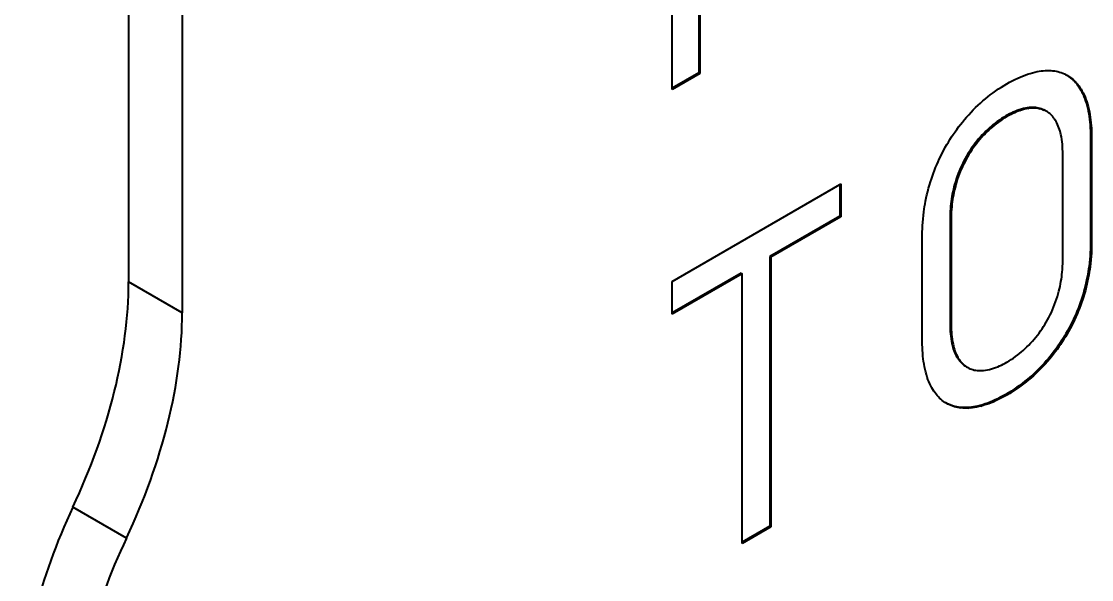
# Model space of a CAD drawing. Header units: millimetres. Extents: x 15 to 292, y 5 to 205.
# Drawn here: x 213.07 to 220.13, y 92.61 to 96.29 of the extents above; entities that cross this region are included whole.
import ezdxf

# ---------------------------------------------------------------- set-up
doc = ezdxf.new("R2010")
doc.units = ezdxf.units.MM
doc.layers.add('Geometries', color=7, linetype='Continuous')

msp = doc.modelspace()

# ---------------------------------------------------------------- linework, layer by layer
at = {"layer": 'Geometries', "linetype": 'Continuous', "lineweight": 40}
for p, q in [((213.78, 102.5959), (213.78, 94.5714)), ((214.1335, 102.3917), (214.1335, 94.3673)), ((217.3646, 95.8498), (217.3646, 97.8385)), ((217.5404, 97.4376), (217.5404, 95.9513)), ((217.5475, 97.4335), (217.5475, 95.9472)), ((217.5404, 95.9513), (217.3646, 95.8498)), ((217.5475, 95.9472), (217.3646, 95.8417)), ((217.5404, 95.9513), (217.5475, 95.9472)), ((219.6774, 95.93), (219.6938, 95.9363)), ((219.6938, 95.9363), (219.7101, 95.942)), ((219.7101, 95.942), (219.7263, 95.9472)), ((219.7263, 95.9472), (219.7424, 95.9518)), ((219.7424, 95.9518), (219.7583, 95.9558)), ((219.7583, 95.9558), (219.7741, 95.9591)), ((219.7741, 95.9591), (219.7873, 95.9615)), ((219.7873, 95.9615), (219.8004, 95.9634)), ((219.8004, 95.9634), (219.8134, 95.9648)), ((219.8134, 95.9648), (219.8262, 95.9657)), ((219.8262, 95.9657), (219.8388, 95.9662)), ((219.8388, 95.9662), (219.851, 95.9662)), ((219.851, 95.9662), (219.863, 95.9657)), ((219.863, 95.9657), (219.8748, 95.9647)), ((219.8748, 95.9647), (219.8864, 95.9633)), ((219.8864, 95.9633), (219.8978, 95.9613)), ((219.8978, 95.9613), (219.909, 95.9589)), ((219.909, 95.9589), (219.92, 95.9561)), ((219.92, 95.9561), (219.9308, 95.9527)), ((219.9308, 95.9527), (219.9419, 95.9486)), ((219.9419, 95.9486), (219.9527, 95.9441)), ((219.9527, 95.9441), (219.9632, 95.939)), ((219.9632, 95.939), (219.9691, 95.9357)), ((219.9691, 95.9357), (219.9758, 95.9316)), ((219.9691, 95.9357), (219.9734, 95.9333)), ((219.5371, 95.8568), (219.5554, 95.8682)), ((219.5554, 95.8682), (219.5738, 95.8791)), ((219.5738, 95.8791), (219.5915, 95.889)), ((219.5915, 95.889), (219.6092, 95.8985)), ((219.6092, 95.8985), (219.6268, 95.9075)), ((219.6268, 95.9075), (219.6445, 95.9158)), ((219.6445, 95.9158), (219.661, 95.9232)), ((219.661, 95.9232), (219.6774, 95.93)), ((219.9734, 95.9333), (219.9828, 95.9275)), ((219.9758, 95.9316), (219.9828, 95.9275)), ((219.9758, 95.9316), (219.9849, 95.9253)), ((219.9828, 95.9275), (219.992, 95.9212)), ((219.9849, 95.9253), (219.9938, 95.9185)), ((219.9849, 95.9253), (219.992, 95.9212)), ((219.992, 95.9212), (220.0009, 95.9145)), ((219.9938, 95.9185), (220.0024, 95.9113)), ((219.9938, 95.9185), (220.0009, 95.9145)), ((220.0009, 95.9145), (220.0095, 95.9073)), ((220.0024, 95.9113), (220.0095, 95.9073)), ((220.0024, 95.9113), (220.0107, 95.9037)), ((220.0095, 95.9073), (220.0178, 95.8996)), ((220.0107, 95.9037), (220.0178, 95.8996)), ((220.0107, 95.9037), (220.0187, 95.8957)), ((220.0178, 95.8996), (220.0258, 95.8916)), ((220.0187, 95.8957), (220.0264, 95.8872)), ((220.0187, 95.8957), (220.0258, 95.8916)), ((220.0258, 95.8916), (220.0335, 95.8831)), ((220.0264, 95.8872), (220.0335, 95.8831)), ((220.0264, 95.8872), (220.0339, 95.8783)), ((220.0335, 95.8831), (220.0409, 95.8742)), ((220.0339, 95.8783), (220.0409, 95.8742)), ((220.0339, 95.8783), (220.0413, 95.8685)), ((220.0409, 95.8742), (220.0484, 95.8645)), ((220.0413, 95.8685), (220.0484, 95.8584)), ((220.0413, 95.8685), (220.0484, 95.8645)), ((217.3646, 95.8417), (217.3646, 95.8498)), ((219.4477, 95.7929), (219.4641, 95.8058)), ((219.4641, 95.8058), (219.4823, 95.8193)), ((219.4823, 95.8193), (219.5005, 95.8324)), ((219.5005, 95.8324), (219.5188, 95.8449)), ((219.5188, 95.8449), (219.5371, 95.8568)), ((220.0484, 95.8645), (220.0555, 95.8543)), ((220.0484, 95.8584), (220.0552, 95.8478)), ((220.0484, 95.8584), (220.0555, 95.8543)), ((220.0552, 95.8478), (220.0623, 95.8437)), ((220.0552, 95.8478), (220.0616, 95.8368)), ((220.0555, 95.8543), (220.0623, 95.8437)), ((220.0616, 95.8368), (220.0687, 95.8327)), ((220.0616, 95.8368), (220.0688, 95.8234)), ((220.0623, 95.8437), (220.0687, 95.8327)), ((220.0687, 95.8327), (220.0759, 95.8193)), ((220.0688, 95.8234), (220.0759, 95.8193)), ((220.0688, 95.8234), (220.0755, 95.8094)), ((220.0755, 95.8094), (220.0826, 95.8053)), ((220.0755, 95.8094), (220.0818, 95.7949)), ((220.0759, 95.8193), (220.0826, 95.8053)), ((220.0818, 95.7949), (220.0888, 95.7909)), ((220.0818, 95.7949), (220.0875, 95.78)), ((220.0826, 95.8053), (220.0888, 95.7909)), ((219.3673, 95.7219), (219.3828, 95.7368)), ((219.3828, 95.7368), (219.3989, 95.7515)), ((219.3989, 95.7515), (219.415, 95.7658)), ((219.415, 95.7658), (219.4313, 95.7796)), ((219.4313, 95.7796), (219.4477, 95.7929)), ((220.0875, 95.78), (220.0946, 95.7759)), ((220.0875, 95.78), (220.0929, 95.7647)), ((220.0888, 95.7909), (220.0946, 95.7759)), ((220.0929, 95.7647), (220.1, 95.7606)), ((220.0929, 95.7647), (220.0979, 95.7486)), ((220.0946, 95.7759), (220.1, 95.7606)), ((220.0979, 95.7486), (220.1049, 95.7445)), ((220.0979, 95.7486), (220.1024, 95.7321)), ((220.1, 95.7606), (220.1049, 95.7445)), ((220.1024, 95.7321), (220.1065, 95.7152)), ((220.1024, 95.7321), (220.1095, 95.728)), ((220.1049, 95.7445), (220.1095, 95.728)), ((220.1095, 95.728), (220.1136, 95.7111)), ((219.2936, 95.6425), (219.307, 95.6581)), ((219.307, 95.6581), (219.3218, 95.6747)), ((219.3218, 95.6747), (219.3368, 95.6909)), ((219.3368, 95.6909), (219.352, 95.7066)), ((219.352, 95.7066), (219.3673, 95.7219)), ((219.5525, 95.6579), (219.5383, 95.6489)), ((219.5596, 95.6538), (219.5454, 95.6448)), ((219.5667, 95.6663), (219.5525, 95.6579)), ((219.5525, 95.6579), (219.5596, 95.6538)), ((219.5738, 95.6623), (219.5596, 95.6538)), ((219.579, 95.6732), (219.5667, 95.6663)), ((219.5667, 95.6663), (219.5738, 95.6623)), ((219.586, 95.6691), (219.5738, 95.6623)), ((219.5912, 95.6797), (219.579, 95.6732)), ((219.579, 95.6732), (219.586, 95.6691)), ((219.5983, 95.6756), (219.586, 95.6691)), ((219.6034, 95.6858), (219.5912, 95.6797)), ((219.5912, 95.6797), (219.5983, 95.6756)), ((219.6105, 95.6818), (219.5983, 95.6756)), ((219.6157, 95.6915), (219.6034, 95.6858)), ((219.6034, 95.6858), (219.6105, 95.6818)), ((219.6227, 95.6874), (219.6105, 95.6818)), ((219.6278, 95.6968), (219.6157, 95.6915)), ((219.6157, 95.6915), (219.6227, 95.6874)), ((219.6349, 95.6927), (219.6227, 95.6874)), ((219.6415, 95.7022), (219.6278, 95.6968)), ((219.6278, 95.6968), (219.6349, 95.6927)), ((219.6486, 95.6981), (219.6349, 95.6927)), ((219.6552, 95.707), (219.6415, 95.7022)), ((219.6415, 95.7022), (219.6486, 95.6981)), ((219.6623, 95.7029), (219.6486, 95.6981)), ((219.6688, 95.7112), (219.6552, 95.707)), ((219.6552, 95.707), (219.6623, 95.7029)), ((219.6758, 95.7071), (219.6623, 95.7029)), ((219.6822, 95.7148), (219.6688, 95.7112)), ((219.6688, 95.7112), (219.6758, 95.7071)), ((219.6893, 95.7107), (219.6758, 95.7071)), ((219.6952, 95.7177), (219.6822, 95.7148)), ((219.6822, 95.7148), (219.6893, 95.7107)), ((219.7022, 95.7136), (219.6893, 95.7107)), ((219.708, 95.7199), (219.6952, 95.7177)), ((219.6952, 95.7177), (219.7022, 95.7136)), ((219.7151, 95.7158), (219.7022, 95.7136)), ((219.7207, 95.7214), (219.708, 95.7199)), ((219.708, 95.7199), (219.7151, 95.7158)), ((219.7277, 95.7173), (219.7151, 95.7158)), ((219.7331, 95.7223), (219.7207, 95.7214)), ((219.7207, 95.7214), (219.7277, 95.7173)), ((219.7402, 95.7182), (219.7277, 95.7173)), ((219.7434, 95.7225), (219.7331, 95.7223)), ((219.7331, 95.7223), (219.7402, 95.7182)), ((219.7505, 95.7184), (219.7402, 95.7182)), ((219.7535, 95.7222), (219.7434, 95.7225)), ((219.7434, 95.7225), (219.7505, 95.7184)), ((219.7606, 95.7181), (219.7505, 95.7184)), ((219.7535, 95.7222), (219.7606, 95.7181)), ((219.7635, 95.7213), (219.7535, 95.7222)), ((219.7706, 95.7173), (219.7606, 95.7181)), ((219.7732, 95.72), (219.7635, 95.7213)), ((219.7635, 95.7213), (219.7706, 95.7173)), ((219.7803, 95.7159), (219.7706, 95.7173)), ((219.7828, 95.7182), (219.7732, 95.72)), ((219.7732, 95.72), (219.7803, 95.7159)), ((219.7898, 95.7141), (219.7803, 95.7159)), ((219.7828, 95.7182), (219.7898, 95.7141)), ((219.7918, 95.7159), (219.7828, 95.7182)), ((219.7988, 95.7118), (219.7898, 95.7141)), ((219.8006, 95.7131), (219.7918, 95.7159)), ((219.7918, 95.7159), (219.7988, 95.7118)), ((219.8076, 95.7091), (219.7988, 95.7118)), ((219.8006, 95.7131), (219.8076, 95.7091)), ((219.8091, 95.7099), (219.8006, 95.7131)), ((219.8162, 95.7058), (219.8076, 95.7091)), ((219.8091, 95.7099), (219.8162, 95.7058)), ((219.8174, 95.7062), (219.8091, 95.7099)), ((219.8245, 95.7021), (219.8162, 95.7058)), ((219.8174, 95.7062), (219.8245, 95.7021)), ((219.8255, 95.702), (219.8174, 95.7062)), ((219.8325, 95.6979), (219.8245, 95.7021)), ((219.8255, 95.702), (219.8325, 95.6979)), ((219.8405, 95.6931), (219.8325, 95.6979)), ((219.8482, 95.6878), (219.8405, 95.6931)), ((219.8556, 95.682), (219.8482, 95.6878)), ((219.8627, 95.6758), (219.8556, 95.682)), ((219.8694, 95.6691), (219.8627, 95.6758)), ((219.8757, 95.6622), (219.8694, 95.6691)), ((219.8817, 95.6548), (219.8757, 95.6622)), ((219.8874, 95.6471), (219.8817, 95.6548)), ((220.1065, 95.7152), (220.1102, 95.6979)), ((220.1065, 95.7152), (220.1136, 95.7111)), ((220.1102, 95.6979), (220.1172, 95.6938)), ((220.1102, 95.6979), (220.1134, 95.6803)), ((220.1134, 95.6803), (220.1205, 95.6762)), ((220.1134, 95.6803), (220.1162, 95.6625)), ((220.1136, 95.7111), (220.1172, 95.6938)), ((220.1162, 95.6625), (220.1186, 95.6443)), ((220.1162, 95.6625), (220.1233, 95.6584)), ((220.1172, 95.6938), (220.1205, 95.6762)), ((220.1205, 95.6762), (220.1233, 95.6584)), ((220.1233, 95.6584), (220.1257, 95.6402)), ((219.2429, 95.5778), (219.2547, 95.5938)), ((219.2547, 95.5938), (219.2674, 95.6104)), ((219.2674, 95.6104), (219.2804, 95.6266)), ((219.2804, 95.6266), (219.2936, 95.6425)), ((219.4589, 95.5883), (219.4467, 95.5773)), ((219.466, 95.5843), (219.4538, 95.5732)), ((219.4712, 95.599), (219.4589, 95.5883)), ((219.4589, 95.5883), (219.466, 95.5843)), ((219.4782, 95.5949), (219.466, 95.5843)), ((219.4835, 95.6092), (219.4712, 95.599)), ((219.4712, 95.599), (219.4782, 95.5949)), ((219.4906, 95.6051), (219.4782, 95.5949)), ((219.496, 95.619), (219.4835, 95.6092)), ((219.4835, 95.6092), (219.4906, 95.6051)), ((219.5031, 95.6149), (219.4906, 95.6051)), ((219.51, 95.6295), (219.496, 95.619)), ((219.496, 95.619), (219.5031, 95.6149)), ((219.5171, 95.6254), (219.5031, 95.6149)), ((219.5241, 95.6395), (219.51, 95.6295)), ((219.51, 95.6295), (219.5171, 95.6254)), ((219.5312, 95.6354), (219.5171, 95.6254)), ((219.5383, 95.6489), (219.5241, 95.6395)), ((219.5241, 95.6395), (219.5312, 95.6354)), ((219.5454, 95.6448), (219.5312, 95.6354)), ((219.5383, 95.6489), (219.5454, 95.6448)), ((219.8927, 95.639), (219.8874, 95.6471)), ((219.8978, 95.6305), (219.8927, 95.639)), ((219.9031, 95.6207), (219.8978, 95.6305)), ((219.908, 95.6104), (219.9031, 95.6207)), ((219.9126, 95.5998), (219.908, 95.6104)), ((219.9168, 95.5888), (219.9126, 95.5998)), ((219.9204, 95.578), (219.9168, 95.5888)), ((220.1186, 95.6443), (220.1257, 95.6402)), ((220.1186, 95.6443), (220.1206, 95.6259)), ((220.1206, 95.6259), (220.1222, 95.6072)), ((220.1206, 95.6259), (220.1277, 95.6218)), ((220.1222, 95.6072), (220.1235, 95.5881)), ((220.1222, 95.6072), (220.1293, 95.6031)), ((220.1235, 95.5881), (220.1305, 95.584)), ((220.1235, 95.5881), (220.1243, 95.5687)), ((220.1257, 95.6402), (220.1277, 95.6218)), ((220.1277, 95.6218), (220.1293, 95.6031)), ((220.1293, 95.6031), (220.1305, 95.584)), ((220.1305, 95.584), (220.1314, 95.5647)), ((219.1875, 95.4945), (219.198, 95.5116)), ((219.198, 95.5116), (219.2089, 95.5285)), ((219.2089, 95.5285), (219.2199, 95.5452)), ((219.2199, 95.5452), (219.2313, 95.5616)), ((219.2313, 95.5616), (219.2429, 95.5778)), ((219.3867, 95.5146), (219.3752, 95.5008)), ((219.3984, 95.528), (219.3867, 95.5146)), ((219.3867, 95.5146), (219.3938, 95.5105)), ((219.4055, 95.5239), (219.3938, 95.5105)), ((219.4103, 95.5411), (219.3984, 95.528)), ((219.3984, 95.528), (219.4055, 95.5239)), ((219.4174, 95.537), (219.4055, 95.5239)), ((219.4224, 95.5537), (219.4103, 95.5411)), ((219.4103, 95.5411), (219.4174, 95.537)), ((219.4295, 95.5496), (219.4174, 95.537)), ((219.4347, 95.5659), (219.4224, 95.5537)), ((219.4224, 95.5537), (219.4295, 95.5496)), ((219.4417, 95.5618), (219.4295, 95.5496)), ((219.4467, 95.5773), (219.4347, 95.5659)), ((219.4347, 95.5659), (219.4417, 95.5618)), ((219.4538, 95.5732), (219.4417, 95.5618)), ((219.4467, 95.5773), (219.4538, 95.5732)), ((219.9238, 95.5668), (219.9204, 95.578)), ((219.9268, 95.5554), (219.9238, 95.5668)), ((219.9296, 95.5437), (219.9268, 95.5554)), ((219.9327, 95.5278), (219.9296, 95.5437)), ((219.9354, 95.5114), (219.9327, 95.5278)), ((220.1243, 95.5687), (220.1314, 95.5647)), ((220.1243, 95.5687), (220.1249, 95.5492)), ((220.1249, 95.5492), (220.125, 95.5294)), ((220.1249, 95.5492), (220.1319, 95.5451)), ((220.125, 95.5294), (220.1321, 95.5253)), ((220.125, 95.5294), (220.125, 94.8276)), ((220.1314, 95.5647), (220.1319, 95.5451)), ((220.1319, 95.5451), (220.1321, 95.5253)), ((220.1321, 95.5253), (220.1321, 94.8236)), ((219.1568, 95.4406), (219.1673, 95.4598)), ((219.1673, 95.4598), (219.1772, 95.4772)), ((219.1772, 95.4772), (219.1875, 95.4945)), ((219.335, 95.4464), (219.3257, 95.4322)), ((219.3421, 95.4423), (219.3327, 95.4281)), ((219.3447, 95.4604), (219.335, 95.4464)), ((219.335, 95.4464), (219.3421, 95.4423)), ((219.3518, 95.4563), (219.3421, 95.4423)), ((219.3546, 95.4742), (219.3447, 95.4604)), ((219.3447, 95.4604), (219.3518, 95.4563)), ((219.3617, 95.4701), (219.3518, 95.4563)), ((219.3648, 95.4876), (219.3546, 95.4742)), ((219.3546, 95.4742), (219.3617, 95.4701)), ((219.3719, 95.4836), (219.3617, 95.4701)), ((219.3752, 95.5008), (219.3648, 95.4876)), ((219.3648, 95.4876), (219.3719, 95.4836)), ((219.3823, 95.4967), (219.3719, 95.4836)), ((219.3752, 95.5008), (219.3823, 95.4967)), ((219.3938, 95.5105), (219.3823, 95.4967)), ((219.9376, 95.4947), (219.9354, 95.5114)), ((219.9392, 95.4793), (219.9376, 95.4947)), ((219.9404, 95.4637), (219.9392, 95.4793)), ((219.9412, 95.4478), (219.9404, 95.4637)), ((219.9417, 95.4317), (219.9412, 95.4478)), ((219.119, 95.3635), (219.1275, 95.3822)), ((219.1275, 95.3822), (219.1369, 95.4018)), ((219.1369, 95.4018), (219.1467, 95.4213)), ((219.1467, 95.4213), (219.1568, 95.4406)), ((219.29, 95.3707), (219.282, 95.3549)), ((219.2984, 95.3864), (219.29, 95.3707)), ((219.29, 95.3707), (219.2971, 95.3666)), ((219.3055, 95.3823), (219.2971, 95.3666)), ((219.3072, 95.4019), (219.2984, 95.3864)), ((219.2984, 95.3864), (219.3055, 95.3823)), ((219.3142, 95.3978), (219.3055, 95.3823)), ((219.3162, 95.4171), (219.3072, 95.4019)), ((219.3072, 95.4019), (219.3142, 95.3978)), ((219.3233, 95.413), (219.3142, 95.3978)), ((219.3257, 95.4322), (219.3162, 95.4171)), ((219.3162, 95.4171), (219.3233, 95.413)), ((219.3327, 95.4281), (219.3233, 95.413)), ((219.3257, 95.4322), (219.3327, 95.4281)), ((219.9419, 95.4155), (219.9417, 95.4317)), ((219.9419, 94.7137), (219.9419, 95.4155)), ((219.0883, 95.2881), (219.0955, 95.307)), ((219.0955, 95.307), (219.1029, 95.3259)), ((219.1029, 95.3259), (219.1108, 95.3447)), ((219.1108, 95.3447), (219.119, 95.3635)), ((219.2587, 95.3033), (219.2519, 95.286)), ((219.2661, 95.3206), (219.2587, 95.3033)), ((219.2587, 95.3033), (219.2658, 95.2992)), ((219.2731, 95.3166), (219.2658, 95.2992)), ((219.2738, 95.3379), (219.2661, 95.3206)), ((219.2661, 95.3206), (219.2731, 95.3166)), ((219.2809, 95.3338), (219.2731, 95.3166)), ((219.282, 95.3549), (219.2738, 95.3379)), ((219.2738, 95.3379), (219.2809, 95.3338)), ((219.2891, 95.3509), (219.2809, 95.3338)), ((219.282, 95.3549), (219.2891, 95.3509)), ((219.2971, 95.3666), (219.2891, 95.3509)), ((219.0627, 95.2101), (219.0691, 95.2313)), ((219.0691, 95.2313), (219.0751, 95.2502)), ((219.0751, 95.2502), (219.0816, 95.2691)), ((219.0816, 95.2691), (219.0883, 95.2881)), ((219.2336, 95.2325), (219.2285, 95.2147)), ((219.2392, 95.2503), (219.2336, 95.2325)), ((219.2336, 95.2325), (219.2407, 95.2284)), ((219.2453, 95.2682), (219.2392, 95.2503)), ((219.2392, 95.2503), (219.2463, 95.2462)), ((219.2463, 95.2462), (219.2407, 95.2284)), ((219.2519, 95.286), (219.2453, 95.2682)), ((219.2453, 95.2682), (219.2524, 95.2641)), ((219.2524, 95.2641), (219.2463, 95.2462)), ((219.2519, 95.286), (219.259, 95.2819)), ((219.259, 95.2819), (219.2524, 95.2641)), ((219.2658, 95.2992), (219.259, 95.2819)), ((217.3646, 94.5751), (218.4718, 95.2143)), ((218.4718, 95.2143), (218.4788, 95.2184)), ((218.4718, 95.2143), (218.4718, 95.0056)), ((218.4788, 95.2184), (218.4788, 95.0016)), ((219.0462, 95.1469), (219.0512, 95.1679)), ((219.0512, 95.1679), (219.0568, 95.189)), ((219.0568, 95.189), (219.0627, 95.2101)), ((219.2166, 95.1665), (219.2134, 95.1505)), ((219.2202, 95.1825), (219.2166, 95.1665)), ((219.2166, 95.1665), (219.2237, 95.1624)), ((219.2241, 95.1986), (219.2202, 95.1825)), ((219.2202, 95.1825), (219.2273, 95.1784)), ((219.2237, 95.1624), (219.2204, 95.1464)), ((219.2273, 95.1784), (219.2237, 95.1624)), ((219.2285, 95.2147), (219.2241, 95.1986)), ((219.2241, 95.1986), (219.2312, 95.1945)), ((219.2312, 95.1945), (219.2273, 95.1784)), ((219.2285, 95.2147), (219.2355, 95.2106)), ((219.2355, 95.2106), (219.2312, 95.1945)), ((219.2407, 95.2284), (219.2355, 95.2106)), ((219.0339, 95.0872), (219.0372, 95.1053)), ((219.0372, 95.1053), (219.0415, 95.126)), ((219.0415, 95.126), (219.0462, 95.1469)), ((219.2057, 95.103), (219.2037, 95.0872)), ((219.2079, 95.119), (219.2057, 95.103)), ((219.2057, 95.103), (219.2127, 95.0989)), ((219.2105, 95.1347), (219.2079, 95.119)), ((219.2079, 95.119), (219.215, 95.1149)), ((219.2134, 95.1505), (219.2105, 95.1347)), ((219.2105, 95.1347), (219.2176, 95.1306)), ((219.2127, 95.0989), (219.2108, 95.0831)), ((219.215, 95.1149), (219.2127, 95.0989)), ((219.2134, 95.1505), (219.2204, 95.1464)), ((219.2176, 95.1306), (219.215, 95.1149)), ((219.2204, 95.1464), (219.2176, 95.1306)), ((219.0227, 95.0101), (219.0255, 95.0335)), ((219.0255, 95.0335), (219.028, 95.0513)), ((219.028, 95.0513), (219.0308, 95.0692)), ((219.0308, 95.0692), (219.0339, 95.0872)), ((219.1996, 95.0352), (219.1988, 95.0147)), ((219.2008, 95.0559), (219.1996, 95.0352)), ((219.1996, 95.0352), (219.2066, 95.0311)), ((219.2021, 95.0715), (219.2008, 95.0559)), ((219.2008, 95.0559), (219.2079, 95.0518)), ((219.2037, 95.0872), (219.2021, 95.0715)), ((219.2021, 95.0715), (219.2092, 95.0674)), ((219.2037, 95.0872), (219.2108, 95.0831)), ((219.2066, 95.0311), (219.2059, 95.0106)), ((219.2079, 95.0518), (219.2066, 95.0311)), ((219.2092, 95.0674), (219.2079, 95.0518)), ((219.2108, 95.0831), (219.2092, 95.0674)), ((218.4718, 95.0056), (218.0098, 94.7389)), ((218.4788, 95.0016), (218.0168, 94.7348)), ((218.4718, 95.0056), (218.4788, 95.0016)), ((219.0171, 94.9428), (219.0184, 94.964)), ((219.0184, 94.964), (219.0203, 94.9869)), ((219.0203, 94.9869), (219.0227, 95.0101)), ((219.1988, 95.0147), (219.1986, 94.9945)), ((219.1986, 94.9945), (219.2057, 94.9904)), ((219.1986, 94.9945), (219.1986, 94.2928)), ((219.1988, 95.0147), (219.2059, 95.0106)), ((219.2059, 95.0106), (219.2057, 94.9904)), ((219.2057, 94.9904), (219.2057, 94.2887)), ((219.0154, 94.8806), (219.0156, 94.9011)), ((219.0154, 94.1789), (219.0154, 94.8806)), ((219.0156, 94.9011), (219.0162, 94.9219)), ((219.0162, 94.9219), (219.0171, 94.9428)), ((220.1249, 94.8071), (220.1243, 94.7864)), ((220.125, 94.8276), (220.1249, 94.8071)), ((220.1249, 94.8071), (220.1319, 94.803)), ((220.125, 94.8276), (220.1321, 94.8236)), ((220.1321, 94.8236), (220.1319, 94.803)), ((218.0098, 94.7389), (218.0168, 94.7348)), ((218.0098, 94.7389), (218.0098, 92.9589)), ((220.122, 94.7443), (220.1202, 94.7213)), ((220.1234, 94.7654), (220.122, 94.7443)), ((220.122, 94.7443), (220.1291, 94.7402)), ((220.1243, 94.7864), (220.1234, 94.7654)), ((220.1234, 94.7654), (220.1304, 94.7613)), ((220.1243, 94.7864), (220.1314, 94.7823)), ((220.1291, 94.7402), (220.1272, 94.7172)), ((220.1304, 94.7613), (220.1291, 94.7402)), ((220.1314, 94.7823), (220.1304, 94.7613)), ((220.1319, 94.803), (220.1314, 94.7823)), ((218.0168, 94.7348), (218.0168, 92.9548)), ((219.9396, 94.6524), (219.9409, 94.6731)), ((219.9409, 94.6731), (219.9416, 94.6935)), ((219.9416, 94.6935), (219.9419, 94.7137)), ((220.115, 94.6747), (220.1125, 94.657)), ((220.1178, 94.6981), (220.115, 94.6747)), ((220.115, 94.6747), (220.122, 94.6707)), ((220.1202, 94.7213), (220.1178, 94.6981)), ((220.1178, 94.6981), (220.1249, 94.694)), ((220.122, 94.6707), (220.1195, 94.6529)), ((220.1202, 94.7213), (220.1272, 94.7172)), ((220.1249, 94.694), (220.122, 94.6707)), ((220.1272, 94.7172), (220.1249, 94.694)), ((217.8196, 94.6291), (217.3646, 94.3664)), ((217.8266, 94.625), (217.3646, 94.3583)), ((217.8196, 94.6291), (217.8266, 94.625)), ((217.8266, 92.8531), (217.8266, 94.625)), ((219.9325, 94.5893), (219.9348, 94.6052)), ((219.9348, 94.6052), (219.9367, 94.6211)), ((219.9367, 94.6211), (219.9383, 94.6368)), ((219.9383, 94.6368), (219.9396, 94.6524)), ((220.1032, 94.603), (220.099, 94.5822)), ((220.1066, 94.6211), (220.1032, 94.603)), ((220.1032, 94.603), (220.1103, 94.5989)), ((220.1103, 94.5989), (220.1061, 94.5781)), ((220.1097, 94.6391), (220.1066, 94.6211)), ((220.1066, 94.6211), (220.1137, 94.617)), ((220.1125, 94.657), (220.1097, 94.6391)), ((220.1097, 94.6391), (220.1168, 94.635)), ((220.1137, 94.617), (220.1103, 94.5989)), ((220.1125, 94.657), (220.1195, 94.6529)), ((220.1168, 94.635), (220.1137, 94.617)), ((220.1195, 94.6529), (220.1168, 94.635)), ((214.1335, 94.3673), (213.78, 94.5714)), ((217.3646, 94.3664), (217.3646, 94.5751)), ((219.9163, 94.5097), (219.9202, 94.5258)), ((219.9202, 94.5258), (219.9238, 94.5418)), ((219.9238, 94.5418), (219.9271, 94.5577)), ((219.9271, 94.5577), (219.93, 94.5736)), ((219.93, 94.5736), (219.9325, 94.5893)), ((220.0892, 94.5404), (220.0837, 94.5193)), ((220.0943, 94.5613), (220.0892, 94.5404)), ((220.0892, 94.5404), (220.0963, 94.5363)), ((220.0963, 94.5363), (220.0908, 94.5152)), ((220.099, 94.5822), (220.0943, 94.5613)), ((220.0943, 94.5613), (220.1014, 94.5573)), ((220.1014, 94.5573), (220.0963, 94.5363)), ((220.099, 94.5822), (220.1061, 94.5781)), ((220.1061, 94.5781), (220.1014, 94.5573)), ((219.8951, 94.4401), (219.9012, 94.4579)), ((219.9012, 94.4579), (219.9068, 94.4758)), ((219.9068, 94.4758), (219.912, 94.4935)), ((219.912, 94.4935), (219.9163, 94.5097)), ((220.0653, 94.4581), (220.0589, 94.4392)), ((220.0714, 94.477), (220.0653, 94.4581)), ((220.0653, 94.4581), (220.0724, 94.454)), ((220.0724, 94.454), (220.066, 94.4351)), ((220.0778, 94.4982), (220.0714, 94.477)), ((220.0714, 94.477), (220.0785, 94.4729)), ((220.0785, 94.4729), (220.0724, 94.454)), ((220.0837, 94.5193), (220.0778, 94.4982)), ((220.0778, 94.4982), (220.0848, 94.4941)), ((220.0848, 94.4941), (220.0785, 94.4729)), ((220.0837, 94.5193), (220.0908, 94.5152)), ((220.0908, 94.5152), (220.0848, 94.4941)), ((219.8666, 94.3704), (219.8744, 94.3876)), ((219.8744, 94.3876), (219.8817, 94.4049)), ((219.8817, 94.4049), (219.8885, 94.4223)), ((219.8885, 94.4223), (219.8951, 94.4401)), ((220.0375, 94.3824), (220.0297, 94.3636)), ((220.045, 94.4013), (220.0375, 94.3824)), ((220.0375, 94.3824), (220.0446, 94.3783)), ((220.0521, 94.3972), (220.0446, 94.3783)), ((220.0521, 94.4202), (220.045, 94.4013)), ((220.045, 94.4013), (220.0521, 94.3972)), ((220.0589, 94.4392), (220.0521, 94.4202)), ((220.0521, 94.4202), (220.0592, 94.4161)), ((220.0592, 94.4161), (220.0521, 94.3972)), ((220.0589, 94.4392), (220.066, 94.4351)), ((220.066, 94.4351), (220.0592, 94.4161)), ((217.3646, 94.3583), (217.3646, 94.3664)), ((219.8333, 94.3064), (219.842, 94.3219)), ((219.842, 94.3219), (219.8504, 94.3375)), ((219.8504, 94.3375), (219.8584, 94.3533)), ((219.8584, 94.3533), (219.8666, 94.3704)), ((220.0129, 94.3261), (220.0036, 94.3065)), ((220.02, 94.322), (220.0106, 94.3024)), ((220.0215, 94.3448), (220.0129, 94.3261)), ((220.0129, 94.3261), (220.02, 94.322)), ((220.0285, 94.3407), (220.02, 94.322)), ((220.0297, 94.3636), (220.0215, 94.3448)), ((220.0215, 94.3448), (220.0285, 94.3407)), ((220.0367, 94.3595), (220.0285, 94.3407)), ((220.0297, 94.3636), (220.0367, 94.3595)), ((220.0446, 94.3783), (220.0367, 94.3595)), ((219.1986, 94.2928), (219.1987, 94.2765)), ((219.1986, 94.2928), (219.2057, 94.2887)), ((219.1987, 94.2765), (219.2058, 94.2724)), ((219.1987, 94.2765), (219.1992, 94.2604)), ((219.1992, 94.2604), (219.2063, 94.2563)), ((219.1992, 94.2604), (219.2001, 94.2445)), ((219.2001, 94.2445), (219.2071, 94.2405)), ((219.2001, 94.2445), (219.2013, 94.2289)), ((219.2057, 94.2887), (219.2058, 94.2724)), ((219.2058, 94.2724), (219.2063, 94.2563)), ((219.2063, 94.2563), (219.2071, 94.2405)), ((219.7858, 94.2341), (219.7957, 94.2478)), ((219.7957, 94.2478), (219.8054, 94.2619)), ((219.8054, 94.2619), (219.8148, 94.2761)), ((219.8148, 94.2761), (219.8242, 94.2911)), ((219.8242, 94.2911), (219.8333, 94.3064)), ((219.9732, 94.2485), (219.9632, 94.231)), ((219.9803, 94.2444), (219.9703, 94.227)), ((219.9837, 94.2677), (219.9732, 94.2485)), ((219.9732, 94.2485), (219.9803, 94.2444)), ((219.9907, 94.2636), (219.9803, 94.2444)), ((219.9938, 94.287), (219.9837, 94.2677)), ((219.9837, 94.2677), (219.9907, 94.2636)), ((220.0009, 94.2829), (219.9907, 94.2636)), ((220.0036, 94.3065), (219.9938, 94.287)), ((219.9938, 94.287), (220.0009, 94.2829)), ((220.0106, 94.3024), (220.0009, 94.2829)), ((220.0036, 94.3065), (220.0106, 94.3024)), ((219.0156, 94.1591), (219.0154, 94.1789)), ((219.2013, 94.2289), (219.2083, 94.2248)), ((219.2013, 94.2289), (219.2028, 94.2136)), ((219.2028, 94.2136), (219.2099, 94.2095)), ((219.2028, 94.2136), (219.205, 94.1968)), ((219.205, 94.1968), (219.2121, 94.1927)), ((219.205, 94.1968), (219.2077, 94.1805)), ((219.2071, 94.2405), (219.2083, 94.2248)), ((219.2077, 94.1805), (219.2109, 94.1645)), ((219.2077, 94.1805), (219.2148, 94.1764)), ((219.2083, 94.2248), (219.2099, 94.2095)), ((219.2099, 94.2095), (219.2121, 94.1927)), ((219.2121, 94.1927), (219.2148, 94.1764)), ((219.2148, 94.1764), (219.218, 94.1604)), ((219.7301, 94.1672), (219.7421, 94.1803)), ((219.7421, 94.1803), (219.7538, 94.1937)), ((219.7538, 94.1937), (219.7652, 94.2075)), ((219.7652, 94.2075), (219.7756, 94.2206)), ((219.7756, 94.2206), (219.7858, 94.2341)), ((219.9316, 94.1798), (219.9205, 94.1631)), ((219.9387, 94.1757), (219.9276, 94.159)), ((219.9424, 94.1967), (219.9316, 94.1798)), ((219.9316, 94.1798), (219.9387, 94.1757)), ((219.9495, 94.1926), (219.9387, 94.1757)), ((219.953, 94.2138), (219.9424, 94.1967)), ((219.9424, 94.1967), (219.9495, 94.1926)), ((219.96, 94.2097), (219.9495, 94.1926)), ((219.9632, 94.231), (219.953, 94.2138)), ((219.953, 94.2138), (219.96, 94.2097)), ((219.9703, 94.227), (219.96, 94.2097)), ((219.9632, 94.231), (219.9703, 94.227)), ((219.0161, 94.1395), (219.0156, 94.1591)), ((219.017, 94.1202), (219.0161, 94.1395)), ((219.0183, 94.1011), (219.017, 94.1202)), ((219.0199, 94.0824), (219.0183, 94.1011)), ((219.2109, 94.1645), (219.2136, 94.1528)), ((219.2109, 94.1645), (219.218, 94.1604)), ((219.2136, 94.1528), (219.2207, 94.1488)), ((219.2136, 94.1528), (219.2167, 94.1414)), ((219.2167, 94.1414), (219.2237, 94.1373)), ((219.2167, 94.1414), (219.22, 94.1303)), ((219.218, 94.1604), (219.2207, 94.1488)), ((219.22, 94.1303), (219.2271, 94.1262)), ((219.22, 94.1303), (219.2237, 94.1194)), ((219.2207, 94.1488), (219.2237, 94.1373)), ((219.2237, 94.1373), (219.2271, 94.1262)), ((219.2237, 94.1194), (219.2279, 94.1084)), ((219.2237, 94.1194), (219.2308, 94.1154)), ((219.2271, 94.1262), (219.2308, 94.1154)), ((219.2279, 94.1084), (219.235, 94.1044)), ((219.2279, 94.1084), (219.2324, 94.0978)), ((219.2308, 94.1154), (219.235, 94.1044)), ((219.235, 94.1044), (219.2395, 94.0937)), ((219.6569, 94.0991), (219.6693, 94.1093)), ((219.6693, 94.1093), (219.6816, 94.1199)), ((219.6816, 94.1199), (219.6937, 94.131)), ((219.6937, 94.131), (219.7058, 94.1424)), ((219.7058, 94.1424), (219.718, 94.1546)), ((219.718, 94.1546), (219.7301, 94.1672)), ((219.8858, 94.1145), (219.8731, 94.0979)), ((219.8929, 94.1104), (219.8801, 94.0938)), ((219.8976, 94.1304), (219.8858, 94.1145)), ((219.8858, 94.1145), (219.8929, 94.1104)), ((219.9047, 94.1264), (219.8929, 94.1104)), ((219.9092, 94.1466), (219.8976, 94.1304)), ((219.8976, 94.1304), (219.9047, 94.1264)), ((219.9163, 94.1426), (219.9047, 94.1264)), ((219.9205, 94.1631), (219.9092, 94.1466)), ((219.9092, 94.1466), (219.9163, 94.1426)), ((219.9276, 94.159), (219.9163, 94.1426)), ((219.9205, 94.1631), (219.9276, 94.159)), ((219.0219, 94.0639), (219.0199, 94.0824)), ((219.0243, 94.0458), (219.0219, 94.0639)), ((219.0271, 94.028), (219.0243, 94.0458)), ((219.2324, 94.0978), (219.2395, 94.0937)), ((219.2324, 94.0978), (219.2374, 94.0876)), ((219.2374, 94.0876), (219.2444, 94.0835)), ((219.2374, 94.0876), (219.2426, 94.0777)), ((219.2395, 94.0937), (219.2444, 94.0835)), ((219.2426, 94.0777), (219.2497, 94.0736)), ((219.2426, 94.0777), (219.2477, 94.0693)), ((219.2444, 94.0835), (219.2497, 94.0736)), ((219.2477, 94.0693), (219.2531, 94.0611)), ((219.2477, 94.0693), (219.2548, 94.0652)), ((219.2497, 94.0736), (219.2548, 94.0652)), ((219.2531, 94.0611), (219.2602, 94.0571)), ((219.2531, 94.0611), (219.2588, 94.0534)), ((219.2548, 94.0652), (219.2602, 94.0571)), ((219.2588, 94.0534), (219.2658, 94.0493)), ((219.2588, 94.0534), (219.2647, 94.0461)), ((219.2602, 94.0571), (219.2658, 94.0493)), ((219.2647, 94.0461), (219.271, 94.0391)), ((219.2647, 94.0461), (219.2718, 94.042)), ((219.2658, 94.0493), (219.2718, 94.042)), ((219.271, 94.0391), (219.2781, 94.0351)), ((219.271, 94.0391), (219.2778, 94.0325)), ((219.2718, 94.042), (219.2781, 94.0351)), ((219.2778, 94.0325), (219.2849, 94.0284)), ((219.2778, 94.0325), (219.2849, 94.0262)), ((219.2781, 94.0351), (219.2849, 94.0284)), ((219.5493, 94.0285), (219.5615, 94.0351)), ((219.5615, 94.0351), (219.5738, 94.0419)), ((219.5738, 94.0419), (219.588, 94.0504)), ((219.588, 94.0504), (219.6022, 94.0594)), ((219.6022, 94.0594), (219.6163, 94.0688)), ((219.6163, 94.0688), (219.6304, 94.0788)), ((219.6304, 94.0788), (219.6445, 94.0893)), ((219.6445, 94.0893), (219.6569, 94.0991)), ((219.8187, 94.0336), (219.8037, 94.0174)), ((219.8258, 94.0295), (219.8108, 94.0133)), ((219.8335, 94.0501), (219.8187, 94.0336)), ((219.8187, 94.0336), (219.8258, 94.0295)), ((219.8406, 94.0461), (219.8258, 94.0295)), ((219.8469, 94.0657), (219.8335, 94.0501)), ((219.8335, 94.0501), (219.8406, 94.0461)), ((219.854, 94.0616), (219.8406, 94.0461)), ((219.8601, 94.0817), (219.8469, 94.0657)), ((219.8469, 94.0657), (219.854, 94.0616)), ((219.8672, 94.0776), (219.854, 94.0616)), ((219.8731, 94.0979), (219.8601, 94.0817)), ((219.8601, 94.0817), (219.8672, 94.0776)), ((219.8801, 94.0938), (219.8672, 94.0776)), ((219.8731, 94.0979), (219.8801, 94.0938)), ((219.0303, 94.0103), (219.0271, 94.028)), ((219.034, 93.9931), (219.0303, 94.0103)), ((219.0381, 93.9762), (219.034, 93.9931)), ((219.0426, 93.9597), (219.0381, 93.9762)), ((219.0476, 93.9436), (219.0426, 93.9597)), ((219.2849, 94.0284), (219.2919, 94.0221)), ((219.2849, 94.0262), (219.2923, 94.0204)), ((219.2849, 94.0262), (219.2919, 94.0221)), ((219.2919, 94.0221), (219.2993, 94.0164)), ((219.2923, 94.0204), (219.2993, 94.0164)), ((219.2923, 94.0204), (219.3, 94.0152)), ((219.2993, 94.0164), (219.307, 94.0111)), ((219.3, 94.0152), (219.307, 94.0111)), ((219.3, 94.0152), (219.3079, 94.0104)), ((219.307, 94.0111), (219.315, 94.0063)), ((219.3079, 94.0104), (219.315, 94.0063)), ((219.315, 94.0063), (219.323, 94.0021)), ((219.323, 94.0021), (219.3313, 93.9984)), ((219.3313, 93.9984), (219.3399, 93.9951)), ((219.3399, 93.9951), (219.3487, 93.9924)), ((219.3487, 93.9924), (219.3577, 93.9901)), ((219.3577, 93.9901), (219.3672, 93.9882)), ((219.3672, 93.9882), (219.377, 93.9869)), ((219.377, 93.9869), (219.3869, 93.9861)), ((219.3869, 93.9861), (219.397, 93.9858)), ((219.397, 93.9858), (219.4073, 93.986)), ((219.4073, 93.986), (219.4198, 93.9869)), ((219.4198, 93.9869), (219.4324, 93.9884)), ((219.4324, 93.9884), (219.4453, 93.9906)), ((219.4453, 93.9906), (219.4583, 93.9935)), ((219.4583, 93.9935), (219.4717, 93.9971)), ((219.4717, 93.9971), (219.4853, 94.0013)), ((219.4853, 94.0013), (219.4989, 94.0061)), ((219.4989, 94.0061), (219.5126, 94.0115)), ((219.5126, 94.0115), (219.5248, 94.0168)), ((219.5248, 94.0168), (219.537, 94.0224)), ((219.537, 94.0224), (219.5493, 94.0285)), ((219.7576, 93.9715), (219.7416, 93.9568)), ((219.7647, 93.9674), (219.7487, 93.9527)), ((219.7731, 93.9864), (219.7576, 93.9715)), ((219.7576, 93.9715), (219.7647, 93.9674)), ((219.7802, 93.9823), (219.7647, 93.9674)), ((219.7885, 94.0017), (219.7731, 93.9864)), ((219.7731, 93.9864), (219.7802, 93.9823)), ((219.7956, 93.9976), (219.7802, 93.9823)), ((219.8037, 94.0174), (219.7885, 94.0017)), ((219.7885, 94.0017), (219.7956, 93.9976)), ((219.8108, 94.0133), (219.7956, 93.9976)), ((219.8037, 94.0174), (219.8108, 94.0133)), ((219.0529, 93.9282), (219.0476, 93.9436)), ((219.0587, 93.9133), (219.0529, 93.9282)), ((219.065, 93.8989), (219.0587, 93.9133)), ((219.0717, 93.8849), (219.065, 93.8989)), ((219.6582, 93.8889), (219.64, 93.8759)), ((219.6763, 93.9025), (219.6582, 93.8889)), ((219.6582, 93.8889), (219.6653, 93.8848)), ((219.6834, 93.8984), (219.6653, 93.8848)), ((219.6928, 93.9154), (219.6763, 93.9025)), ((219.6763, 93.9025), (219.6834, 93.8984)), ((219.6999, 93.9113), (219.6834, 93.8984)), ((219.7092, 93.9287), (219.6928, 93.9154)), ((219.6928, 93.9154), (219.6999, 93.9113)), ((219.7162, 93.9246), (219.6999, 93.9113)), ((219.7254, 93.9425), (219.7092, 93.9287)), ((219.7092, 93.9287), (219.7162, 93.9246)), ((219.7325, 93.9384), (219.7162, 93.9246)), ((219.7416, 93.9568), (219.7254, 93.9425)), ((219.7254, 93.9425), (219.7325, 93.9384)), ((219.7487, 93.9527), (219.7325, 93.9384)), ((219.7416, 93.9568), (219.7487, 93.9527)), ((219.0788, 93.8715), (219.0717, 93.8849)), ((219.0853, 93.8605), (219.0788, 93.8715)), ((219.092, 93.8499), (219.0853, 93.8605)), ((219.0992, 93.8397), (219.092, 93.8499)), ((219.1066, 93.83), (219.0992, 93.8397)), ((219.114, 93.8211), (219.1066, 93.83)), ((219.1217, 93.8126), (219.114, 93.8211)), ((219.549, 93.8192), (219.5313, 93.8098)), ((219.5667, 93.8292), (219.549, 93.8192)), ((219.549, 93.8192), (219.5561, 93.8152)), ((219.5738, 93.8251), (219.5561, 93.8152)), ((219.585, 93.8401), (219.5667, 93.8292)), ((219.5667, 93.8292), (219.5738, 93.8251)), ((219.5921, 93.836), (219.5738, 93.8251)), ((219.6034, 93.8515), (219.585, 93.8401)), ((219.585, 93.8401), (219.5921, 93.836)), ((219.6104, 93.8474), (219.5921, 93.836)), ((219.6217, 93.8634), (219.6034, 93.8515)), ((219.6034, 93.8515), (219.6104, 93.8474)), ((219.6288, 93.8593), (219.6104, 93.8474)), ((219.64, 93.8759), (219.6217, 93.8634)), ((219.6217, 93.8634), (219.6288, 93.8593)), ((219.6471, 93.8718), (219.6288, 93.8593)), ((219.64, 93.8759), (219.6471, 93.8718)), ((219.6653, 93.8848), (219.6471, 93.8718)), ((219.1297, 93.8045), (219.1217, 93.8126)), ((219.138, 93.7969), (219.1297, 93.8045)), ((219.1466, 93.7897), (219.138, 93.7969)), ((219.1555, 93.783), (219.1466, 93.7897)), ((219.1647, 93.7767), (219.1555, 93.783)), ((219.1713, 93.7726), (219.1647, 93.7767)), ((219.1773, 93.7693), (219.1713, 93.7726)), ((219.1742, 93.7709), (219.1713, 93.7726)), ((219.1844, 93.7652), (219.1742, 93.7709)), ((219.1878, 93.7642), (219.1773, 93.7693)), ((219.1773, 93.7693), (219.1844, 93.7652)), ((219.1949, 93.7601), (219.1844, 93.7652)), ((219.1986, 93.7596), (219.1878, 93.7642)), ((219.1878, 93.7642), (219.1949, 93.7601)), ((219.2057, 93.7555), (219.1949, 93.7601)), ((219.1986, 93.7596), (219.2057, 93.7555)), ((219.2096, 93.7556), (219.1986, 93.7596)), ((219.2167, 93.7515), (219.2057, 93.7555)), ((219.2096, 93.7556), (219.2167, 93.7515)), ((219.2204, 93.7522), (219.2096, 93.7556)), ((219.2275, 93.7481), (219.2167, 93.7515)), ((219.2314, 93.7493), (219.2204, 93.7522)), ((219.2204, 93.7522), (219.2275, 93.7481)), ((219.2385, 93.7452), (219.2275, 93.7481)), ((219.2314, 93.7493), (219.2385, 93.7452)), ((219.2426, 93.7469), (219.2314, 93.7493)), ((219.2426, 93.7469), (219.2497, 93.7428)), ((219.254, 93.745), (219.2426, 93.7469)), ((219.3531, 93.7468), (219.34, 93.7449)), ((219.3663, 93.7491), (219.3531, 93.7468)), ((219.3531, 93.7468), (219.3602, 93.7427)), ((219.3821, 93.7525), (219.3663, 93.7491)), ((219.3663, 93.7491), (219.3734, 93.745)), ((219.3892, 93.7484), (219.3734, 93.745)), ((219.3981, 93.7565), (219.3821, 93.7525)), ((219.3821, 93.7525), (219.3892, 93.7484)), ((219.4052, 93.7524), (219.3892, 93.7484)), ((219.4142, 93.7611), (219.3981, 93.7565)), ((219.3981, 93.7565), (219.4052, 93.7524)), ((219.4213, 93.757), (219.4052, 93.7524)), ((219.4304, 93.7662), (219.4142, 93.7611)), ((219.4142, 93.7611), (219.4213, 93.757)), ((219.4375, 93.7622), (219.4213, 93.757)), ((219.4467, 93.772), (219.4304, 93.7662)), ((219.4304, 93.7662), (219.4375, 93.7622)), ((219.4538, 93.7679), (219.4375, 93.7622)), ((219.4631, 93.7783), (219.4467, 93.772)), ((219.4467, 93.772), (219.4538, 93.7679)), ((219.4701, 93.7742), (219.4538, 93.7679)), ((219.4795, 93.7851), (219.4631, 93.7783)), ((219.4631, 93.7783), (219.4701, 93.7742)), ((219.4866, 93.781), (219.4701, 93.7742)), ((219.496, 93.7924), (219.4795, 93.7851)), ((219.4795, 93.7851), (219.4866, 93.781)), ((219.5031, 93.7884), (219.4866, 93.781)), ((219.5136, 93.8008), (219.496, 93.7924)), ((219.496, 93.7924), (219.5031, 93.7884)), ((219.5207, 93.7967), (219.5031, 93.7884)), ((219.5313, 93.8098), (219.5136, 93.8008)), ((219.5136, 93.8008), (219.5207, 93.7967)), ((219.5384, 93.8057), (219.5207, 93.7967)), ((219.5313, 93.8098), (219.5384, 93.8057)), ((219.5561, 93.8152), (219.5384, 93.8057)), ((219.2497, 93.7428), (219.2385, 93.7452)), ((219.2611, 93.7409), (219.2497, 93.7428)), ((219.254, 93.745), (219.2611, 93.7409)), ((219.2657, 93.7436), (219.254, 93.745)), ((219.2727, 93.7395), (219.2611, 93.7409)), ((219.2775, 93.7426), (219.2657, 93.7436)), ((219.2657, 93.7436), (219.2727, 93.7395)), ((219.2845, 93.7385), (219.2727, 93.7395)), ((219.2775, 93.7426), (219.2845, 93.7385)), ((219.2895, 93.7421), (219.2775, 93.7426)), ((219.2965, 93.738), (219.2845, 93.7385)), ((219.3016, 93.7421), (219.2895, 93.7421)), ((219.2895, 93.7421), (219.2965, 93.738)), ((219.3087, 93.738), (219.2965, 93.738)), ((219.3143, 93.7425), (219.3016, 93.7421)), ((219.3016, 93.7421), (219.3087, 93.738)), ((219.3213, 93.7385), (219.3087, 93.738)), ((219.3271, 93.7435), (219.3143, 93.7425)), ((219.3143, 93.7425), (219.3213, 93.7385)), ((219.3341, 93.7394), (219.3213, 93.7385)), ((219.34, 93.7449), (219.3271, 93.7435)), ((219.3271, 93.7435), (219.3341, 93.7394)), ((219.3471, 93.7408), (219.3341, 93.7394)), ((219.34, 93.7449), (219.3471, 93.7408)), ((219.3602, 93.7427), (219.3471, 93.7408)), ((219.3734, 93.745), (219.3602, 93.7427)), ((213.7658, 92.8812), (213.4123, 93.0854)), ((218.0098, 92.9589), (217.8266, 92.8531)), ((218.0168, 92.9548), (217.8266, 92.845)), ((218.0098, 92.9589), (218.0168, 92.9548)), ((217.8266, 92.845), (217.8266, 92.8531))]:
    msp.add_line(p, q, dxfattribs=at)
for centre, major_axis in [((211.9415, 93.5099), (-1.3, -2.2517)), ((212.295, 93.3058), (-1.3, -2.2517)), ((214.7699, 92.6934), (1.2, 2.0785)), ((215.1235, 92.4893), (1.2, 2.0785))]:
    msp.add_ellipse(centre, major_axis=major_axis, ratio=0.57735, start_param=1.712693, end_param=2.356194, dxfattribs=at)

doc.saveas('drawing.dxf')
